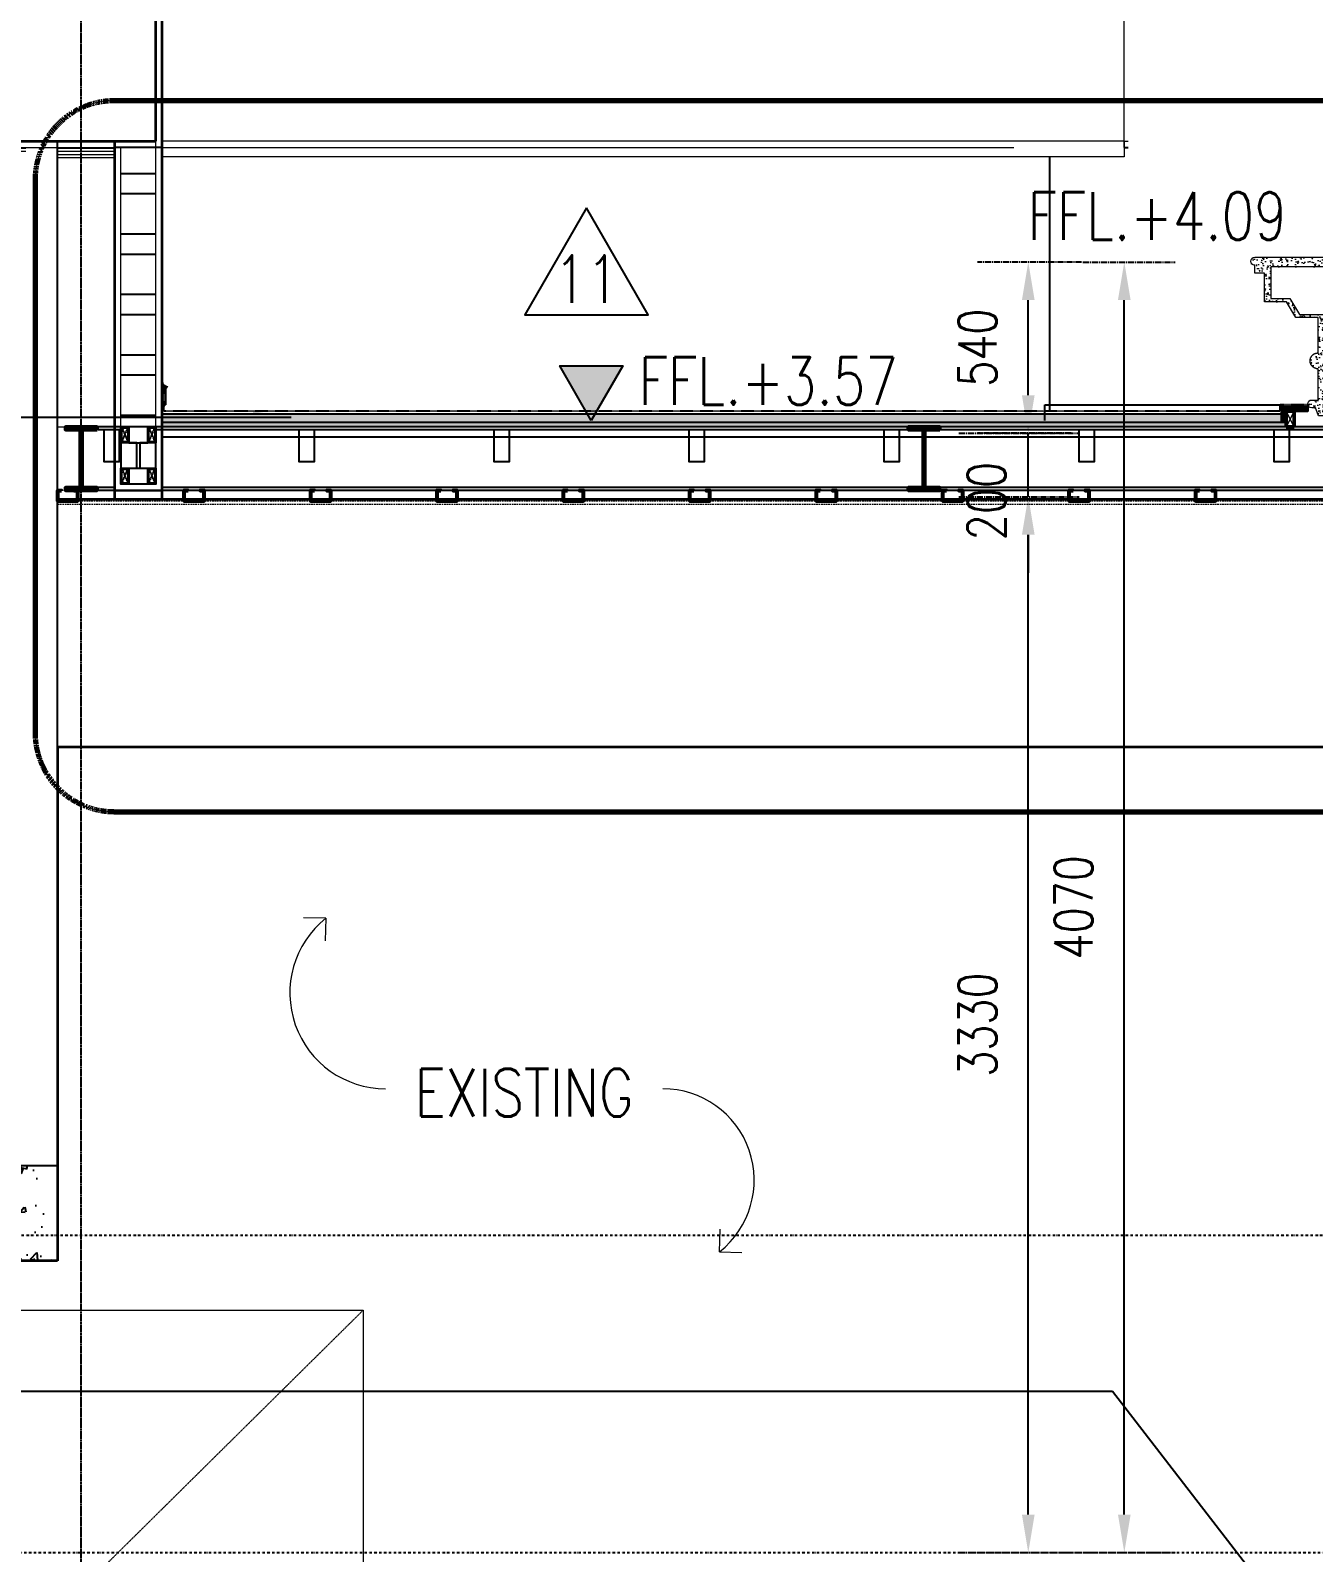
# Model space of a CAD drawing. Header units: millimetres. Extents: x -2196631 to 160, y -11674 to 51770.
# Drawn here: x -1057914 to -1053867, y 34152 to 38953 of the extents above; entities that cross this region are included whole.
import ezdxf
from ezdxf.enums import TextEntityAlignment as Align
from ezdxf.xclip import XClip

# ---------------------------------------------------------------- set-up
doc = ezdxf.new("R2010")
doc.units = ezdxf.units.MM
doc.set_wipeout_variables(frame=1)
for name, pattern in [('21 Xref BA201$0$_GRIDLINE', [11.2, 8, -0.6, 2, -0.6]), ('28 Xref BA305$0$_HIDDEN', [2.6, 2, -0.6]), ('_GRIDLINE', [11.2, 8, -0.6, 2, -0.6]), ('CENTER2', [28.575, 19.05, -3.175, 3.175, -3.175]), ('DASHDOTX2', [50.8, 25.4, -12.7, 0, -12.7]), ('DM1', [0.35, 0.05, -0.05, 0.2, -0.05]), ('HIDDEN', [0.375, 0.25, -0.125]), ('HIDDEN2', [0.1875, 0.125, -0.0625]), ('HIDDENX2', [19.05, 12.7, -6.35])]:
    doc.linetypes.add(name, pattern=pattern)
for name, color, linetype, lineweight in [('21 Xref BA201$0$A-DETL', 90, 'Continuous', 15), ('21 Xref BA201$0$A-FLOR-LEVL', 51, 'Continuous', 5), ('28 Xref BA305$0$A-DETL', 90, 'Continuous', 15), ('28 Xref BA305$0$A-FLOR', 192, 'Continuous', 9), ('28 Xref BA305$0$A-FLOR-MCUT', 51, 'Continuous', 25), ('28 Xref BA305$0$A-ROOF', 132, 'Continuous', 18), ('28 Xref BA305$0$A-WALL', 113, 'Continuous', 9), ('28 Xref BA305$0$S-BEAM', 12, 'Continuous', 18), ('A-ANNO-SYMB', 150, 'Continuous', 5), ('A-DETL', 90, 'Continuous', 15), ('A-DETL-GENF', 92, 'Continuous', 20), ('A-FLOR', 192, 'Continuous', 9), ('A-GLAZ-CWMG', 51, 'Continuous', 25), ('A-ROOF', 132, 'Continuous', 18), ('A-WALL', 113, 'Continuous', 9), ('G-ANNO-DIMS', 111, 'Continuous', 5), ('G-ANNO-TEXT', 231, 'Continuous', 5), ('S-BEAM', 12, 'Continuous', 18), ('S-GRID', 1, 'Continuous', 5)]:
    doc.layers.add(name, color=color, linetype=linetype, lineweight=lineweight)
for name, color, linetype in [('A WALL 1', 1, 'Continuous'), ('A WALL 2', 2, 'Continuous'), ('A WALL 3', 3, 'Continuous'), ('A WALL 6', 6, 'Continuous'), ('A WALL_HAT', 253, 'Continuous'), ('Level Spec', 3, 'Continuous'), ('S-Dim', 7, 'Continuous'), ('S-Stru_6', 6, 'Continuous'), ('S-T140', 4, 'Continuous'), ('TEXT 3', 3, 'Continuous'), ('TEXT 4', 4, 'Continuous'), ('Wall Number', 12, 'Continuous')]:
    doc.layers.add(name, color=color, linetype=linetype)
doc.styles.add('E100', font='ROMTH.shx', dxfattribs={"width": 0.85})
doc.styles.add('E175', font='ROMTH.shx', dxfattribs={"width": 0.85, "height": 4})
doc.styles.add('Romens', font='romans.shx', dxfattribs={"width": 0.8})
doc.styles.add('Tahoma_1', font='tahoma.ttf', dxfattribs={"height": 150})
doc.dimstyles.new('AA-50 mm', dxfattribs={"dimtxt": 120, "dimasz": 120, "dimexe": 160, "dimexo": 12, "dimgap": 100, "dimtad": 1, "dimdec": 0, "dimzin": 0, "dimdsep": 46, "dimtxsty": 'Romens', "dimcen": 0.3, "dimdle": 2, "dimclrd": 1, "dimclre": 1, "dimclrt": 3, "dimadec": 0, "dimazin": 0, "dimtfac": 1, "dimtdec": 0, "dimtix": 1, "dimtmove": 1, "dimatfit": 3, "dimfxl": 0, "dimtolj": 1, "dimtzin": 0, "dimarcsym": 0})
pattern_1 = [(50, (-137676.12, -1035137.26), (36.4369338, -3.1878171), [3.81, -41.91]), (355, (-137676.12, -1035137.26), (-7.0486843, 38.211369), [3.048, -33.5281168]), (100.4514447, (-137673.082, -1035137.527), (29.3882494, 35.0235504), [3.2380018, -35.6180489]), (46.1842, (-137676.12, -1035127.1), (54.2158082, -8.4084656), [5.715, -62.865]), (96.6355576, (-137671.6, -1035127.8), (47.4808268, 49.485225), [4.8570046, -53.4271216]), (351.184151, (-137676.12, -1035127.1), (47.4808268, 49.485225), [4.5719934, -50.2919464]), (21, (-137671.04, -1035129.64), (30.32287825, -20.45303964), [3.81, -41.91]), (326, (-137671.04, -1035129.64), (12.3604057, 36.8375932), [3.048, -33.528]), (71.451445, (-137668.51, -1035131.345), (42.68328386, 16.3845538), [3.2380018, -35.6179875]), (37.5, (-137676.119, -1035137.261), (0.61772065, 16.91100777), [0, -33.1216, 0, -34.036, 0, -33.655]), (7.5, (-137676.119, -1035137.26), (13.3639325, 20.03611496), [0, -19.4056, 0, -32.3596, 0, -12.827]), (327.5, (-137687.447, -1035137.261), (27.11811903, -1.1457488), [0, -12.7, 0, -39.624, 0, -52.578]), (317.5, (-137692.527, -1035137.26), (29.62583628, 5.0852982), [0, -16.51, 0, -26.3144, 0, -37.338])]

# ---------------------------------------------------------------- blocks, each defined once
blk = doc.blocks.new('28 Xref BA305$0$M_W-Wide Flange - SB1_W-600x300mm_-4762963-ZONE A_SECTION H')
at = {"layer": '28 Xref BA305$0$S-BEAM', "color": 50}
for p, q in [((-1103128.9, 5710), (-1102468.7, 5710)), ((-1103128.9, 5700), (-1102468.7, 5700)), ((-1102368.7, 5710), (-1101038.7, 5710)), ((-1102368.7, 5700), (-1101038.7, 5700)), ((-1100938.7, 5710), (-1100758.7, 5710)), ((-1100938.7, 5700), (-1100758.7, 5700))]:
    blk.add_line(p, q, dxfattribs=at)
blk = doc.blocks.new('FINISHING FLOOR - ( ELE - SEC )')
at = {"layer": 'Level Spec'}
h = blk.add_hatch(color=1, dxfattribs=at)
h.dxf.hatch_style = 1
h.paths.add_polyline_path([(0, 0), (-0.1992, 0.345), (0.1992, 0.345)])
at = {"layer": 'Level Spec', "color": 1}
blk.add_lwpolyline([(0, 0), (-0.1992, 0.345), (0.1992, 0.345)], close=True, dxfattribs=at)
at = {"layer": 'TEXT 3', "style": 'Romens', "width": 0.8}
blk.add_attdef('+XX.XXXMSL.', (0.2992, 0.1), '', height=0.3, dxfattribs=at)
at = {"layer": 'TEXT 4', "style": 'Romens', "width": 0.8}
blk.add_attdef('XXXXXX_X', (0.2992, 0.545), '', height=0.4, dxfattribs=at)
blk = doc.blocks.new('M_Nominal Cut Lumber-Section - 25 x 50mm Nominal-V52-ZONE A_SECTION H')
at = {"layer": 'A-DETL-GENF', "color": 252, "lineweight": 50}
for p, q in [((-1095089, 5235.4), (-1095114, 5235.4)), ((-1095114, 5235.4), (-1095114, 5185.4)), ((-1095089, 5185.4), (-1095089, 5235.4)), ((-1095114, 5185.4), (-1095089, 5185.4))]:
    blk.add_line(p, q, dxfattribs=at)
at = {"layer": 'A-DETL-GENF', "color": 252, "lineweight": 15}
for p, q in [((-1095089, 5235.4), (-1095114, 5185.4)), ((-1095089, 5185.4), (-1095114, 5235.4))]:
    blk.add_line(p, q, dxfattribs=at)
blk = doc.blocks.new('C Line')
at = {"layer": 'A-DETL-GENF', "color": 252, "lineweight": 50}
blk.add_lwpolyline([(-19, 33), (-31, 33), (-31, 1), (31, 1), (31, 33), (19, 33), (19, 34), (32, 34), (32, 0), (-32, 0), (-32, 34), (-19, 34)], close=True, dxfattribs=at)
blk = doc.blocks.new('6')
at = {"color": 3}
for p, q in [((-1078921.3, 7801.8), (-1078924.3, 7804.8)), ((-1078921.3, 7801.8), (-1078924.3, 7801.8)), ((-1078911.3, 7801.7), (-1078908.3, 7804.7)), ((-1078911.3, 7801.7), (-1078908.3, 7801.7))]:
    blk.add_line(p, q, dxfattribs=at)
at = {"color": 1}
blk.add_lwpolyline([(-1078908.3, 7807.3), (-1078924.3, 7807.3), (-1078924.4, 7787.3), (-1078908.4, 7787.3)], close=True, dxfattribs=at)
blk = doc.blocks.new('gt')
at = {"color": 3}
for p, q in [((-1078922.7, 8289.5), (-1078925.7, 8286.5)), ((-1078922.7, 8289.5), (-1078925.7, 8289.5)), ((-1078912.7, 8289.4), (-1078909.7, 8286.4)), ((-1078912.7, 8289.4), (-1078909.7, 8289.4))]:
    blk.add_line(p, q, dxfattribs=at)
at = {"color": 1}
blk.add_lwpolyline([(-1078909.6, 8311.7), (-1078925.6, 8311.7), (-1078925.7, 8281.7), (-1078909.7, 8281.6)], close=True, dxfattribs=at)
blk = doc.blocks.new('tku')
at = {"layer": 'A-ROOF'}
h = blk.add_hatch(dxfattribs=at)
h.set_pattern_fill('AR-CONC', color=8, scale=0.2, style=0)
h.set_pattern_definition(pattern_1)
h.paths.add_polyline_path([(-1078232.2, 8311.5), (-1078158.4, 8311.5), (-1078158.4, 8331.5), (-1078213.4, 8331.5), (-1078213.4, 8631.5), (-1078292.1, 8631.5), (-1078322.1, 8681.5), (-1078382.4, 8681.5), (-1078382.4, 8781.5), (-1078158.4, 8781.5), (-1078158.4, 8811.5), (-1078433.4, 8811.5), (-1078436.6, 8811.1), (-1078439.6, 8809.8), (-1078442.2, 8807.9), (-1078444.2, 8805.3), (-1078445.5, 8802.2), (-1078445.9, 8799), (-1078445.5, 8795.8), (-1078444.2, 8792.8), (-1078442.2, 8790.2), (-1078439.6, 8788.2), (-1078436.6, 8786.9), (-1078433.4, 8786.5), (-1078433.4, 8761.5), (-1078402.4, 8761.5), (-1078402.4, 8671.5), (-1078333.4, 8671.5), (-1078303.4, 8621.5), (-1078233.4, 8621.5), (-1078233.4, 8361.5), (-1078253.4, 8361.5), (-1078256.6, 8361.1), (-1078259.6, 8359.8), (-1078262.2, 8357.9), (-1078264.2, 8355.3), (-1078265.5, 8352.2), (-1078265.9, 8349), (-1078265.5, 8345.8), (-1078264.2, 8342.8), (-1078262.2, 8340.2), (-1078259.6, 8338.2), (-1078256.6, 8336.9), (-1078253.4, 8336.5), (-1078241.3, 8336.5)], flags=0)
h = blk.add_hatch(dxfattribs=at)
h.set_pattern_fill('AR-CONC', color=8, scale=0.2, style=0)
h.set_pattern_definition(pattern_1)
h.paths.add_polyline_path([(-1078233.5, 8461), (-1078229.3, 8461.3), (-1078225.3, 8462.4), (-1078221.5, 8464.2), (-1078218.1, 8466.6), (-1078215.1, 8469.5), (-1078213.4, 8472), (-1078213.4, 8497.8), (-1078215.1, 8500.3), (-1078218.1, 8503.3), (-1078221.8, 8505.8), (-1078225.3, 8507.4), (-1078229.3, 8508.5), (-1078233.5, 8508.9), (-1078237.6, 8508.5), (-1078241.7, 8507.4), (-1078245.4, 8505.6), (-1078248.9, 8503.3), (-1078251.8, 8500.3), (-1078254.2, 8496.9), (-1078256, 8493.1), (-1078257.1, 8488.9), (-1078257.4, 8484.9), (-1078257, 8480.8), (-1078255.9, 8476.6), (-1078254.2, 8473), (-1078251.8, 8469.5), (-1078248.9, 8466.6), (-1078245.4, 8464.2), (-1078241.7, 8462.4), (-1078237.6, 8461.3), (-1078236.3, 8461.2)], flags=0)
at = {"color": 3}
for p, q in [((-1078191.6, 8315.5), (-1078194.6, 8318.6)), ((-1078191.6, 8315.5), (-1078194.6, 8315.6)), ((-1078181.6, 8315.5), (-1078178.6, 8318.5)), ((-1078181.6, 8315.5), (-1078178.6, 8315.5)), ((-1078178.6, 8318.5), (-1078178.6, 8315.5))]:
    blk.add_line(p, q, dxfattribs=at)
at = {"color": 1}
blk.add_lwpolyline([(-1078178.7, 8331.5), (-1078194.7, 8331.5), (-1078194.8, 8311.5), (-1078178.8, 8311.5)], close=True, dxfattribs=at)
at = {"layer": 'A-DETL-GENF', "color": 4}
blk.add_lwpolyline([(-1078158.4, 8331.5), (-1078158.4, 8311.5), (-1078232.2, 8311.5), (-1078241.3, 8336.5), (-1078253.4, 8336.5, -1), (-1078253.4, 8361.5), (-1078233.4, 8361.5), (-1078233.4, 8459.9), (-1078234.2, 8459.9), (-1078235.2, 8460), (-1078236.2, 8460), (-1078237.2, 8460.2), (-1078238.1, 8460.3), (-1078239.1, 8460.5), (-1078240.1, 8460.8), (-1078241.1, 8461), (-1078242, 8461.4), (-1078242.9, 8461.7), (-1078243.9, 8462.1), (-1078244.8, 8462.5), (-1078245.6, 8463), (-1078246.5, 8463.5), (-1078247.4, 8464), (-1078248.2, 8464.6), (-1078249, 8465.2), (-1078249.8, 8465.8), (-1078250.5, 8466.5), (-1078251.2, 8467.2), (-1078251.9, 8467.9), (-1078252.6, 8468.6), (-1078253.2, 8469.4), (-1078253.8, 8470.2), (-1078254.4, 8471), (-1078254.9, 8471.9), (-1078255.5, 8472.7), (-1078255.9, 8473.6), (-1078256.4, 8474.5), (-1078256.8, 8475.4), (-1078257.1, 8476.4), (-1078257.4, 8477.3), (-1078257.7, 8478.3), (-1078258, 8479.2), (-1078258.2, 8480.2), (-1078258.3, 8481.2), (-1078258.5, 8482.2), (-1078258.6, 8483.2), (-1078258.6, 8484.2), (-1078258.6, 8485.2), (-1078258.6, 8486.2), (-1078258.5, 8487.2), (-1078258.4, 8488.2), (-1078258.3, 8489.2), (-1078258.1, 8490.1), (-1078257.8, 8491.1), (-1078257.6, 8492.1), (-1078257.3, 8493), (-1078256.9, 8494), (-1078256.5, 8494.9), (-1078256.1, 8495.8), (-1078255.7, 8496.7), (-1078255.2, 8497.6), (-1078254.7, 8498.4), (-1078254.1, 8499.3), (-1078253.5, 8500.1), (-1078252.9, 8500.8), (-1078252.2, 8501.6), (-1078251.6, 8502.3), (-1078250.8, 8503), (-1078250.1, 8503.7), (-1078249.3, 8504.4), (-1078248.6, 8505), (-1078247.7, 8505.6), (-1078246.9, 8506.1), (-1078246, 8506.6), (-1078245.2, 8507.1), (-1078244.3, 8507.5), (-1078243.4, 8507.9), (-1078242.4, 8508.3), (-1078241.5, 8508.6), (-1078240.5, 8508.9), (-1078239.6, 8509.2), (-1078238.6, 8509.4), (-1078237.6, 8509.6), (-1078236.6, 8509.7), (-1078235.6, 8509.8), (-1078234.6, 8509.9), (-1078233.4, 8509.9), (-1078233.4, 8621.5), (-1078303.4, 8621.5), (-1078333.4, 8671.5), (-1078402.4, 8671.5), (-1078402.4, 8761.5), (-1078433.4, 8761.5), (-1078433.4, 8786.5, -1), (-1078433.4, 8811.5), (-1078158.4, 8811.5), (-1078158.4, 8781.5), (-1078382.4, 8781.5), (-1078382.4, 8681.5), (-1078322.1, 8681.5), (-1078292.1, 8631.5), (-1078213.4, 8631.5), (-1078213.4, 8331.5)], format="xyb", close=True, dxfattribs=at)
blk.add_wipeout([(-1078195.5, 8801.5), (-1078177.5, 8801.4), (-1078177.6, 8781.4), (-1078195.6, 8781.5), (-1078195.6, 8801.5)])
at = {"color": 8}
blk.add_wipeout([(-1078195.5, 8331.5), (-1078177.5, 8331.5), (-1078177.6, 8311.5), (-1078195.6, 8311.6), (-1078195.6, 8331.5)], dxfattribs=at)
blk.add_lwpolyline([(-1078195.6, 8811.5), (-1078177.5, 8811.5), (-1078177.5, 8781.5), (-1078195.6, 8781.5)], close=True)
at = {"rotation": 180}
blk.add_blockref('6', (-2157103.1, 16118.8), dxfattribs=at)
at = {"color": 8}
blk.add_wipeout([(-1078195.6, 8811.5), (-1078177.5, 8811.5), (-1078177.5, 8781.5), (-1078195.6, 8781.5)], dxfattribs=at)
h = blk.add_hatch()
h.set_pattern_fill('ANSI33', color=8, scale=2, angle=315)
h.set_pattern_definition([(0, (382.266, 499.875), (3e-15, 12.7), []), (0, (388.616, 493.525), (3e-15, 12.7), [6.35, -3.175])])
h.paths.add_polyline_path([(-1078180.6, 8803.7), (-1078192.6, 8803.7), (-1078192.6, 8317.1), (-1078180.6, 8317.1)])
blk.add_lwpolyline([(-1078192.6, 8803.7), (-1078180.6, 8803.7), (-1078180.6, 8317.1), (-1078192.6, 8317.1)], close=True, dxfattribs=at)
blk.add_lwpolyline([(-1078192.6, 8803.6), (-1078180.6, 8803.6), (-1078180.6, 8317), (-1078192.6, 8317)], close=True)
at = {"xscale": -1, "rotation": 180}
blk.add_blockref('gt', (730.9, 17093.2), dxfattribs=at)
blk = doc.blocks.new('GRC 02')
at = {"color": 2}
blk.add_lwpolyline([(135, -123), (-54.2, -123), (-54.2, -135), (135, -135)], close=True, dxfattribs=at)
blk.add_blockref('tku', (1078158.4, -8811.5))
blk = doc.blocks.new('Terminate Bar')
at = {"layer": 'A WALL_HAT'}
h = blk.add_hatch(dxfattribs=at)
h.set_pattern_fill('ANSI37', color=253)
h.set_pattern_definition([(45, (788931.081, -1126564.1448), (-2.24506403, 2.24506403), []), (135, (788931.081, -1126564.1448), (-2.24506403, -2.24506403), [])])
h.paths.add_polyline_path([(12.1, 7.1, -0.414214), (-5, 24.1), (-5, 0), (5, 0)])
h = blk.add_hatch(dxfattribs=at)
h.set_pattern_fill('ANGLE', color=253)
h.set_pattern_definition([(0, (788931.081, -1126564.145), (0, 6.985), [5.08, -1.905]), (90, (788931.081, -1126564.145), (-6.985, 4e-16), [5.08, -1.905])])
h.paths.add_polyline_path([(5, -50), (0, -50), (0, -55, -0.414214)])
at = {"layer": 'A WALL 1'}
for p, q in [((5, 0), (-5, 0)), ((5, -50), (0, -50))]:
    blk.add_line(p, q, dxfattribs=at)
at = {"layer": 'A WALL 1', "color": 4}
blk.add_lwpolyline([(12.1, 7.1), (5, 0), (5, -50)], dxfattribs=at)
for centre, radius, start, end in [((12.1, 24.1), 17.1, 180, 270), ((5, -55), 5, 90, 180)]:
    blk.add_arc(centre, radius, start, end, dxfattribs=at)
blk = doc.blocks.new('Steel 25x50')
blk.add_wipeout([(12.5, 25), (12.5, -25), (-12.5, -25), (-12.5, 25.1)]).dxf.layer = 'A WALL 1'
at = {"color": 8, "linetype": 'HIDDENX2', "ltscale": 0.1}
for p, q in [((-9.3, 21.8), (9.3, -21.8)), ((-9.3, -21.8), (9.3, 21.8))]:
    blk.add_line(p, q, dxfattribs=at)
at = {"color": 2}
blk.add_lwpolyline([(-12.5, 25), (12.5, 25), (12.5, -25), (-12.5, -25)], close=True, dxfattribs=at)
at = {"color": 8}
blk.add_lwpolyline([(-9.3, 21.8), (9.3, 21.8), (9.3, -21.8), (-9.3, -21.8)], close=True, dxfattribs=at)
blk = doc.blocks.new('21 Xref BA201')
at = {"layer": '21 Xref BA201$0$A-DETL', "lineweight": 50}
blk.add_line((-1043785.7, 1850.4), (-1054714, 1850.4), dxfattribs=at)
at = {"layer": '21 Xref BA201$0$A-FLOR-LEVL', "color": 5, "linetype": '21 Xref BA201$0$_GRIDLINE', "lineweight": 20}
blk.add_line((-1071591.9, 1280.4), (-1038406.8, 1280.4), dxfattribs=at)
blk = doc.blocks.new('28 Xref BA305')
h = blk.add_hatch()
h.set_pattern_fill('AR-CONC', color=8)
h.paths.add_polyline_path([(-1057828.38761, 2500.44567), (-1060018.59264, 2500.44567), (-1060018.59264, 2200), (-1059099.49059, 2200), (-1059099.49059, 2200.44567), (-1058999.49059, 2200.44567), (-1057828.38761, 2200)])
at = {"layer": 'A WALL_HAT'}
h = blk.add_hatch(dxfattribs=at)
h.set_pattern_fill('ANSI32', color=253, scale=20, angle=315)
h.set_pattern_definition([(0, (-268562.32, -1121643.74), (4e-14, 190.5), []), (0, (-268498.82, -1121707.24), (4e-14, 190.5), [])])
h.paths.add_polyline_path([(-1057518.4005, 4821.40919), (-1057518.4005, 5711.96279), (-1057628.4005, 5711.96279), (-1057628.4005, 4821.40919)])
h.paths.add_polyline_path([(-1057518.4005, 9899.31533), (-1057628.4005, 9899.31533), (-1057628.4005, 6511.96279), (-1057518.4005, 6511.96279)])
h = blk.add_hatch(dxfattribs=at)
h.set_pattern_fill('WOOD_GLU-LAMBEAM', color=253, scale=5, pattern_type=2)
h.set_pattern_definition([(0, (-1053968.6636, 4880.4085), (0, 5), []), (315, (-1053968.6636, 4880.4085), (5, -1e-15), [7.07107, -7.07107]), (45, (-1053968.6636, 4880.4085), (5, 0), [7.07107, -7.07107])])
h.paths.add_polyline_path([(-1053968.66356, 4880.40846), (-1053885.2261, 4880.40846), (-1053885.2261, 4895.40846), (-1053968.66356, 4895.40846)])
h = blk.add_hatch(dxfattribs=at)
h.set_pattern_fill('WOOD_GLU-LAMBEAM', color=253, scale=5, angle=90, pattern_type=2)
h.set_pattern_definition([(90, (-1053953.6636, 4830.4085), (-5, 3e-16), []), (45, (-1053953.6636, 4830.4085), (1e-15, 5), [7.0711, -7.0711]), (135, (-1053953.6636, 4830.4085), (3e-16, 5), [7.0711, -7.0711])])
h.paths.add_polyline_path([(-1053968.66356, 4880.40846), (-1053953.66356, 4880.40846), (-1053953.66356, 4845.40846), (-1053968.66356, 4845.40846)])
h = blk.add_hatch(dxfattribs=at)
h.set_pattern_fill('WOOD_GLU-LAMBEAM', color=253, scale=5, pattern_type=2)
h.set_pattern_definition([(0, (-1053953.6636, 4830.4085), (0, 5), []), (315, (-1053953.6636, 4830.4085), (5, -1e-15), [7.071068, -7.071068]), (45, (-1053953.6636, 4830.4085), (5, 0), [7.071068, -7.071068])])
h.paths.add_polyline_path([(-1053953.66356, 4830.40846), (-1057498.4005, 4830.40846), (-1057498.4005, 4845.40846), (-1053953.66356, 4845.40846)])
at = {"color": 4, "linetype": 'HIDDEN2'}
blk.add_lwpolyline([(-1053885.2261, 4900.04313), (-1053973.66356, 4900.04313), (-1053973.66356, 4880.4151), (-1057493.4005, 4880.4151), (-1057493.4005, 4950.4151)], dxfattribs=at)
at = {"layer": '28 Xref BA305$0$A-DETL', "lineweight": 35}
for p, q in [((-1057518.35831, 5732), (-1057518.35831, 6532)), ((-1059178.38761, 5732), (-1057518.35831, 5732)), ((-1053778.65684, 3820.44567), (-1057828.38761, 3820.44567))]:
    blk.add_line(p, q, dxfattribs=at)
at = {"layer": '28 Xref BA305$0$A-DETL', "color": 2, "lineweight": 35}
for p, q in [((-1053778.69726, 4601.44567), (-1057828.38761, 4601.44567)), ((-1057828.38761, 3820.44567), (-1057828.38761, 2200))]:
    blk.add_line(p, q, dxfattribs=at)
at = {"layer": '28 Xref BA305$0$A-DETL', "color": 3, "lineweight": 35}
blk.add_line((-1057828.38761, 2200), (-1058999.49059, 2200), dxfattribs=at)
at = {"layer": '28 Xref BA305$0$A-DETL', "color": 8, "linetype": '28 Xref BA305$0$_HIDDEN', "lineweight": 9}
blk.add_line((-1056864.85574, 2044.44567), (-1058999.49059, -66.55433), dxfattribs=at)
at = {"layer": '28 Xref BA305$0$A-FLOR', "color": 2, "lineweight": 25}
for p, q in [((-1057828.38761, 2200), (-1057828.38761, 2400)), ((-1058999.49059, 2200), (-1057828.38761, 2200))]:
    blk.add_line(p, q, dxfattribs=at)
at = {"layer": '28 Xref BA305$0$A-FLOR-MCUT', "color": 3}
blk.add_line((-1057828.38761, 2500.44567), (-1060018.59264, 2500.44567), dxfattribs=at)
at = {"layer": '28 Xref BA305$0$A-ROOF'}
for p, q in [((-1054464.2283, 5732), (-1054464.2283, 6482)), ((-1054464.2283, 5732), (-1057498.35831, 5732)), ((-1054464.2283, 5732), (-1054464.2283, 5682)), ((-1054464.2283, 5682), (-1057498.35831, 5682))]:
    blk.add_line(p, q, dxfattribs=at)
at = {"layer": '28 Xref BA305$0$A-WALL', "color": 2, "lineweight": 25}
for p, q in [((-1057828.38761, 3820.44567), (-1057828.38761, 5732)), ((-1057828.38761, 2400), (-1057828.38761, 3820.44567))]:
    blk.add_line(p, q, dxfattribs=at)
at = {"layer": '28 Xref BA305$0$A-WALL', "color": 8, "lineweight": 18}
blk.add_line((-1054464.2283, 5732), (-1054451.7283, 5732), dxfattribs=at)
at = {"layer": '28 Xref BA305$0$A-WALL', "color": 2}
for p, q in [((-1058999.49059, 2044.44567), (-1056864.85574, 2044.44567)), ((-1056864.85574, 2044.44567), (-1056864.85574, -66.55433))]:
    blk.add_line(p, q, dxfattribs=at)
at = {"layer": 'A WALL 1'}
for p, q in [((-1054714.27049, 4900.40846), (-1053973.66356, 4900.40846)), ((-1054714.27049, 4850.40846), (-1054714.27049, 4900.40846)), ((-1053727.8265, 4830.40919), (-1057701.03275, 4830.40919)), ((-1057628.4005, 4821.40919), (-1057701.03275, 4821.40919)), ((-1053727.8265, 4821.40919), (-1057518.4005, 4821.40919)), ((-1057648.40049, 4639.40919), (-1057701.03275, 4639.40919)), ((-1053727.8265, 4630.40919), (-1057701.03275, 4630.40919)), ((-1053727.8265, 4639.40919), (-1057498.40049, 4639.40919))]:
    blk.add_line(p, q, dxfattribs=at)
for points in [[(-1057632.6752, 4821.40919), (-1057682.6752, 4821.40919), (-1057682.6752, 4721.40919), (-1057632.6752, 4721.40919)], [(-1057017.67522, 4821.40919), (-1057067.67522, 4821.40919), (-1057067.67522, 4721.40919), (-1057017.67522, 4721.40919)], [(-1056402.67524, 4821.40919), (-1056452.67524, 4821.40919), (-1056452.67524, 4721.40919), (-1056402.67524, 4721.40919)], [(-1055787.67527, 4821.40919), (-1055837.67527, 4821.40919), (-1055837.67527, 4721.40919), (-1055787.67527, 4721.40919)], [(-1055172.67529, 4821.40919), (-1055222.67529, 4821.40919), (-1055222.67529, 4721.40919), (-1055172.67529, 4721.40919)], [(-1054557.67531, 4821.40919), (-1054607.67531, 4821.40919), (-1054607.67531, 4721.40919), (-1054557.67531, 4721.40919)], [(-1053942.67533, 4821.40919), (-1053992.67533, 4821.40919), (-1053992.67533, 4721.40919), (-1053942.67533, 4721.40919)]]:
    blk.add_lwpolyline(points, close=True, dxfattribs=at)
at = {"layer": 'A WALL 2'}
for points in [[(-1053968.66356, 4880.40846), (-1053885.2261, 4880.40846), (-1053885.2261, 4895.40846), (-1053968.66356, 4895.40846)], [(-1053968.66356, 4880.40846), (-1053953.66356, 4880.40846), (-1053953.66356, 4845.40846), (-1053968.66356, 4845.40846)], [(-1053953.66356, 4830.40846), (-1057498.4005, 4830.40846), (-1057498.4005, 4845.40846), (-1053953.66356, 4845.40846)]]:
    blk.add_lwpolyline(points, close=True, dxfattribs=at)
at = {"layer": 'A WALL 3'}
blk.add_lwpolyline([(-1057648.40049, 4630.40816), (-1057498.40049, 4630.40816), (-1057498.4005, 5711.96279), (-1057648.4005, 5711.96279)], close=True, dxfattribs=at)
at = {"layer": 'A-DETL'}
for p, q in [((-1057498.4005, 4855.40846), (-1057498.4005, 4845.40846)), ((-1057498.4005, 4845.40846), (-1057498.4005, 4830.40846))]:
    blk.add_line(p, q, dxfattribs=at)
at = {"layer": 'A-FLOR', "color": 1}
blk.add_line((-1057828.4298, 4830.40846), (-1057745.57972, 4830.40846), dxfattribs=at)
at = {"layer": 'A-GLAZ-CWMG', "color": 8}
blk.add_line((-1054464.27049, 5711.96279), (-1054451.77049, 5711.96279), dxfattribs=at)
at = {"layer": 'A-ROOF', "color": 8}
blk.add_line((-1054464.27049, 5711.96279), (-1054464.27049, 6311.96279), dxfattribs=at)
at = {"layer": 'A-WALL', "color": 6}
for p, q in [((-1057498.4005, 5711.96279), (-1057498.4005, 8912.99392)), ((-1059178.4298, 5711.96279), (-1057498.4005, 5711.96279))]:
    blk.add_line(p, q, dxfattribs=at)
at = {"layer": 'A-WALL', "color": 8}
for p, q in [((-1057518.4005, 5711.96279), (-1057518.4005, 6511.96279)), ((-1057628.4005, 4780.40919), (-1057628.4005, 5711.96279)), ((-1057518.4005, 4780.40919), (-1057518.4005, 5711.96279))]:
    blk.add_line(p, q, dxfattribs=at)
at = {"layer": 'A-WALL', "color": 8, "linetype": 'HIDDENX2', "ltscale": 0.4}
blk.add_lwpolyline([(-1053777.32798, 4596.40919), (-1057828.4298, 4596.40919), (-1057828.4298, 4586.40919), (-1053777.32798, 4586.40919)], close=True, dxfattribs=at)
at = {"layer": 'S-BEAM', "color": 252}
for p, q in [((-1057828.4298, 5689.96279), (-1057648.4005, 5689.96279)), ((-1057828.4298, 5679.96279), (-1057648.4005, 5679.96279))]:
    blk.add_line(p, q, dxfattribs=at)
at = {"layer": 'S-BEAM', "color": 4, "lineweight": 50}
for points in [[(-1057703.54633, 4821.40919), (-1057750.5244, 4821.40919), (-1057750.5244, 4639.40919), (-1057703.54633, 4639.40919), (-1057703.54633, 4630.40919), (-1057803.54633, 4630.40919), (-1057803.54633, 4639.40919), (-1057756.54989, 4639.40919), (-1057756.54989, 4821.40919), (-1057803.54633, 4821.40919), (-1057803.54633, 4830.40919), (-1057703.54633, 4830.40919)], [(-1055045.75539, 4821.40919), (-1055092.73346, 4821.40919), (-1055092.73346, 4639.40919), (-1055045.75539, 4639.40919), (-1055045.75539, 4630.40919), (-1055145.75539, 4630.40919), (-1055145.75539, 4639.40919), (-1055098.75895, 4639.40919), (-1055098.75895, 4821.40919), (-1055145.75539, 4821.40919), (-1055145.75539, 4830.40919), (-1055045.75539, 4830.40919)]]:
    blk.add_lwpolyline(points, close=True, dxfattribs=at)
at = {"color": 50, "lineweight": 18}
blk.add_blockref('28 Xref BA305$0$M_W-Wide Flange - SB1_W-600x300mm_-4762963-ZONE A_SECTION H', (43110.32562, 0), dxfattribs=at)
ref = blk.add_blockref('21 Xref BA201', (-2098199.96088, 0), dxfattribs=dict(xscale=-1))
XClip(ref).set_block_clipping_path([(-1046821.273182428, 4540.44887487), (-1060440.5084648631, 4550.4456720384), (-1060440.5084648631, 1300.4456720384), (-1056445.9646267691, 1280.4456719445), (-1056421.290457831, 1850.4456720384), (-1046821.3171875631, 1850.4456720384)])
at = {"layer": 'A WALL 1'}
for name, p in [('Terminate Bar', (-1057493.4005, 4950.4151)), ('C Line', (-1057796.4298, 4596.40919)), ('C Line', (-1057397.71962, 4596.40919)), ('C Line', (-1056999.00943, 4596.40919)), ('C Line', (-1056600.29925, 4596.40919)), ('C Line', (-1056201.58907, 4596.40919)), ('C Line', (-1055802.87889, 4596.40919)), ('C Line', (-1055404.1687, 4596.40919)), ('C Line', (-1055005.45852, 4596.40919)), ('C Line', (-1054606.74834, 4596.40919)), ('C Line', (-1054208.03816, 4596.40919))]:
    blk.add_blockref(name, p, dxfattribs=at)
at = {"layer": 'A-DETL-GENF'}
blk.add_blockref('M_Nominal Cut Lumber-Section - 25 x 50mm Nominal-V52-ZONE A_SECTION H', (41160.29068, -355.03721), dxfattribs=at)
at = {"layer": 'Level Spec'}
ref = blk.add_blockref('FINISHING FLOOR - ( ELE - SEC )', (-1053719.34326, 5370.40269), dxfattribs=dict(at, xscale=500, yscale=500, zscale=500))
ref.add_attrib('+XX.XXXMSL.', 'FFL.+4.09', (-1054769.34321, 5420.40269), dxfattribs={"layer": 'TEXT 3', "height": 150, "style": 'Romens', "width": 0.8})
ref = blk.add_blockref('FINISHING FLOOR - ( ELE - SEC )', (-1056144.99995, 4850.44576), dxfattribs=dict(at, xscale=500, yscale=500, zscale=500))
ref.add_attrib('+XX.XXXMSL.', 'FFL.+3.57', (-1055995.40703, 4900.44576), dxfattribs={"layer": 'TEXT 3', "height": 150, "style": 'Romens', "width": 0.8})
at = {"color": 10, "linetype": 'Continuous', "style": 'E175', "width": 0.85}
blk.add_attdef('POOL_SIDE_ELEVATION', (-1089924.93658, -4582.55958), '', height=320, dxfattribs=at)
at = {"color": 6, "linetype": 'Continuous', "style": 'E100', "width": 0.85}
blk.add_attdef('SCALE', text='', height=160, dxfattribs=at).set_placement((-1092437.31517, -4942.55958), align=Align.RIGHT)
at = {"layer": 'S-Dim', "color": 8, "linetype": 'DASHDOTX2', "ltscale": 0.3}
for p, q in [((-1048024.83878, 2280.40962), (-1061913.74032, 2280.40846)), ((-1061876.40324, 1280.44567), (-1030192.61287, 1280.44567))]:
    blk.add_line(p, q, dxfattribs=at)
for p in [(-1057615.90024, 4805.40799), (-1057530.90024, 4805.40799), (-1057615.90024, 4675.40926), (-1057530.90024, 4675.40926)]:
    blk.add_blockref('Steel 25x50', p)
at = {"layer": 'S-Dim'}
blk.add_blockref('GRC 02', (-1053777.97748, 5365.40269), dxfattribs=at)
h = blk.add_hatch()
h.set_pattern_fill('BATTINSUL', color=253, scale=22, pattern_type=2)
h.set_pattern_definition([(74.835217, (-1053849.9291, 4866.4889), (73.50443917, 273.46000001), [2.442, -306.641054]), (292.898746, (-1053849.3461, 4861.5587), (22.05133175, -49.72), [5.6276, -183.27942]), (345.935365, (-1053851.8842, 4848.6007), (102.90621484, -24.86), [1.78794, -202.807363]), (14.064635, (-1053850.1491, 4848.1651), (95.55577093, 24.86), [1.78794, -202.807363]), (285.164783, (-1053851.0071, 4868.8451), (7.35044392, -24.86), [2.442, -306.641054]), (25.008945, (-1053849.2933, 4868.8451), (51.45310742, 24.86), [3.1108, -232.105535]), (52.448676, (-1053848.4155, 4848.6007), (36.7522196, 49.72), [3.0228, -153.76175]), (307.551324, (-1053853.7269, 4850.9965), (58.80355134, -74.58), [3.0228, -153.76175]), (83.812523, (-1053853.72691, 4850.9965), (29.40177567, 273.460000006), [5.4098, -744.760282]), (67.101254, (-1053853.1481, 4856.3755), (51.45310742, 124.3), [5.6276, -183.27942]), (334.991055, (-1053853.8253, 4870.1651), (161.70976618, -74.58), [3.11168, -232.104655]), (276.136733, (-1053847.1527, 4856.3755), (22.05133175, -198.88), [5.4098, -269.626263]), (83.254994, (-1053850.9543, 4861.5587), (7.3504439, 74.58), [4.9654, -120.200914]), (276.745006, (-1053849.9291, 4866.4889), (7.3504439, -49.72), [4.9654, -120.200914])])
h.paths.add_polyline_path([(-1057498.40049, 4845.41509), (-1053968.66356, 4845.4151), (-1053968.66356, 4870.4151), (-1057498.40049, 4870.41509)])
blk.add_lwpolyline([(-1053885.2261, 4900.40846), (-1053885.2261, 4880.40846)])
at = {"color": 6}
blk.add_lwpolyline([(-1057498.40049, 4845.41509), (-1053968.66356, 4845.4151), (-1053968.66356, 4870.4151), (-1057498.40049, 4870.41509)], close=True, dxfattribs=at)
at = {"color": 8}
blk.add_lwpolyline([(-1053753.99592, 4798.44567), (-1057495.15831, 4798.44567)], dxfattribs=at)
at = {"layer": '28 Xref BA305$0$A-WALL', "color": 8, "lineweight": 35}
for p, q in [((-1057498.35831, 4601.44567), (-1057498.35831, 9900)), ((-1057648.35831, 5732), (-1057648.35831, 4601.44567))]:
    blk.add_line(p, q, dxfattribs=at)
at = {"layer": 'A WALL 6'}
for points in [[(-1057603.4005, 4780.40799), (-1057543.4005, 4780.40799), (-1057543.4005, 4830.40799), (-1057603.4005, 4830.40799)], [(-1057578.4005, 4780.40799), (-1057628.4005, 4780.40799), (-1057628.4005, 4700.40926), (-1057578.4005, 4700.40926)], [(-1057518.4005, 4780.40799), (-1057568.4005, 4780.40799), (-1057568.4005, 4700.40926), (-1057518.4005, 4700.40926)], [(-1057603.4005, 4700.40926), (-1057543.4005, 4700.40926), (-1057543.4005, 4650.40926), (-1057603.4005, 4650.40926)]]:
    blk.add_lwpolyline(points, close=True, dxfattribs=at)
blk = doc.blocks.new('WALL FINISHING 2')
at = {"layer": 'Wall Number'}
blk.add_lwpolyline([(0, 0), (-0.3897, -0.675), (0.3897, -0.675)], close=True, dxfattribs=at)
at = {"layer": 'Wall Number', "color": 3, "style": 'Romens', "width": 0.8}
blk.add_attdef('WALL', text='', height=0.3, dxfattribs=at).set_placement((0, -0.45), align=Align.MIDDLE_CENTER)
blk = doc.blocks.new('A$C24C77752')
at = {"layer": 'G-ANNO-TEXT', "color": 6, "lineweight": 15}
for p, q in [((113.3, 1113.8), (42.6, 1115.7)), ((113.3, 1113.8), (111.3, 1043.1)), ((1355.1, 62.1), (1357.2, 132.8)), ((1355.1, 62.1), (1425.8, 60.1))]:
    blk.add_line(p, q, dxfattribs=at)
for centre, radius, start, end in [((301.9, 878), 301.9, 128.6638, 270), ((1176.4, 288), 288, 308.3503, 90)]:
    blk.add_arc(centre, radius, start, end, dxfattribs=at)
at = {"layer": 'TEXT 3', "insert": (393.9, 638.6), "char_height": 150, "width": 4240.389, "attachment_point": 1, "style": 'Romens'}
blk.add_mtext('EXISTING', dxfattribs=at)
blk = doc.blocks.new('*D344')
at = {"color": 1, "linetype": 'CENTER2', "lineweight": -2, "transparency": 16777216}
for p, q in [((-1054986, 37482.1), (-1054607, 37482.1)), ((-1054986, 34152.1), (-1054607, 34152.1))]:
    blk.add_line(p, q, dxfattribs=at)
at = {"color": 1, "lineweight": -2, "transparency": 16777216}
blk.add_line((-1054767, 34272.1), (-1054767, 37362.1), dxfattribs=at)
at = {"color": 1, "transparency": 16777216}
for points in [[(-1054787, 37362.1), (-1054747, 37362.1), (-1054767, 37482.1)], [(-1054787, 34272.1), (-1054747, 34272.1), (-1054767, 34152.1)]]:
    blk.add_solid(points, dxfattribs=at)
at = {"layer": 'Defpoints', "color": 0, "transparency": 16777216}
for p in [(-1054998, 37482.1), (-1054767, 37482.1), (-1054998, 34152.1)]:
    blk.add_point(p, dxfattribs=at)
at = {"color": 3, "transparency": 16777216, "insert": (-1054927, 35817.1), "char_height": 120, "attachment_point": 5, "rotation": 90, "style": 'Romens'}
blk.add_mtext('\\A1;3330', dxfattribs=at)
blk = doc.blocks.new('*D345')
at = {"color": 1, "lineweight": -2, "transparency": 16777216}
for p, q in [((-1054767, 37802.1), (-1054767, 37922.1)), ((-1054767, 37482.1), (-1054767, 37682.1)), ((-1054767, 37362.1), (-1054767, 37242.1))]:
    blk.add_line(p, q, dxfattribs=at)
at = {"color": 1, "linetype": 'CENTER2', "lineweight": -2, "transparency": 16777216}
for p, q in [((-1054986, 37682.1), (-1054607, 37682.1)), ((-1054986, 37482.1), (-1054607, 37482.1))]:
    blk.add_line(p, q, dxfattribs=at)
at = {"color": 1, "transparency": 16777216}
for points in [[(-1054787, 37802.1), (-1054747, 37802.1), (-1054767, 37682.1)], [(-1054787, 37362.1), (-1054747, 37362.1), (-1054767, 37482.1)]]:
    blk.add_solid(points, dxfattribs=at)
at = {"layer": 'Defpoints', "color": 0, "transparency": 16777216}
for p in [(-1054998, 37682.1), (-1054767, 37682.1), (-1054998, 37482.1)]:
    blk.add_point(p, dxfattribs=at)
at = {"color": 3, "transparency": 16777216, "insert": (-1054898.5, 37468.1), "char_height": 120, "attachment_point": 5, "rotation": 90, "style": 'Romens'}
blk.add_mtext('\\A1;200', dxfattribs=at)
blk = doc.blocks.new('*D337')
at = {"color": 1, "linetype": 'CENTER2', "lineweight": -2, "transparency": 16777216}
for p, q in [((-1054599, 38222.1), (-1054927, 38222.1)), ((-1054632, 37682.1), (-1054927, 37682.1))]:
    blk.add_line(p, q, dxfattribs=at)
at = {"color": 1, "lineweight": -2, "transparency": 16777216}
blk.add_line((-1054767, 37802.1), (-1054767, 38102.1), dxfattribs=at)
at = {"color": 1, "transparency": 16777216}
for points in [[(-1054787, 38102.1), (-1054747, 38102.1), (-1054767, 38222.1)], [(-1054787, 37802.1), (-1054747, 37802.1), (-1054767, 37682.1)]]:
    blk.add_solid(points, dxfattribs=at)
at = {"layer": 'Defpoints', "color": 0, "transparency": 16777216}
for p in [(-1054767, 38222.1), (-1054587, 38222.1), (-1054620, 37682.1)]:
    blk.add_point(p, dxfattribs=at)
at = {"color": 3, "transparency": 16777216, "insert": (-1054927, 37952.1), "char_height": 120, "attachment_point": 5, "rotation": 90, "style": 'Romens'}
blk.add_mtext('\\A1;540', dxfattribs=at)
blk = doc.blocks.new('*D338')
at = {"color": 1, "linetype": 'CENTER2', "lineweight": -2, "transparency": 16777216}
for p, q in [((-1054595, 38222.1), (-1054304.2, 38222.1)), ((-1054595, 34152.1), (-1054304.2, 34152.1))]:
    blk.add_line(p, q, dxfattribs=at)
at = {"color": 1, "lineweight": -2, "transparency": 16777216}
blk.add_line((-1054464.2, 34272.1), (-1054464.2, 38102.1), dxfattribs=at)
at = {"color": 1, "transparency": 16777216}
for points in [[(-1054484.2, 38102.1), (-1054444.2, 38102.1), (-1054464.2, 38222.1)], [(-1054484.2, 34272.1), (-1054444.2, 34272.1), (-1054464.2, 34152.1)]]:
    blk.add_solid(points, dxfattribs=at)
at = {"layer": 'Defpoints', "color": 0, "transparency": 16777216}
for p in [(-1054607, 38222.1), (-1054464.2, 38222.1), (-1054607, 34152.1)]:
    blk.add_point(p, dxfattribs=at)
at = {"color": 3, "transparency": 16777216, "insert": (-1054624.2, 36187.1), "char_height": 120, "attachment_point": 5, "rotation": 90, "style": 'Romens'}
blk.add_mtext('\\A1;4070', dxfattribs=at)
blk = doc.blocks.new('Structural Framing 1 - Structural Framing 1-4458112-ZONE A_SECTION F')
at = {"layer": 'S-BEAM', "lineweight": 18}
blk.add_hatch(color=50, dxfattribs=at).paths.add_polyline_path([(-1093664.7, 6132), (-1093664.7, 6138), (-1093710.7, 6138), (-1093710.7, 6326), (-1093664.7, 6326), (-1093664.7, 6332), (-1093764.7, 6332), (-1093764.7, 6326), (-1093718.7, 6326), (-1093718.7, 6138), (-1093764.7, 6138), (-1093764.7, 6132)], flags=0)
at = {"layer": 'S-BEAM', "lineweight": 50}
for p, q in [((-1093664.7, 6332), (-1093764.7, 6332)), ((-1093764.7, 6332), (-1093764.7, 6326)), ((-1093764.7, 6326), (-1093718.7, 6326)), ((-1093718.7, 6326), (-1093718.7, 6138)), ((-1093710.7, 6138), (-1093710.7, 6326)), ((-1093710.7, 6326), (-1093664.7, 6326)), ((-1093664.7, 6326), (-1093664.7, 6332)), ((-1093718.7, 6138), (-1093764.7, 6138)), ((-1093764.7, 6138), (-1093764.7, 6132)), ((-1093764.7, 6132), (-1093664.7, 6132)), ((-1093664.7, 6138), (-1093710.7, 6138)), ((-1093664.7, 6132), (-1093664.7, 6138))]:
    blk.add_line(p, q, dxfattribs=at)
blk = doc.blocks.new('Spot Elevations - ELEVATION-134755-ENLARGED SECTION_STAIR STB-1')
at = {"layer": 'G-ANNO-DIMS'}
blk.add_hatch(color=256, dxfattribs=at).paths.add_polyline_path([(-1086668, 1912.9), (-1086593, 1912.9), (-1086630.5, 1850.4)], flags=0)
at = {"layer": 'G-ANNO-DIMS', "lineweight": 18}
for p, q in [((-1086630.5, 1850.4), (-1086668, 1912.9)), ((-1086668, 1912.9), (-1086593, 1912.9)), ((-1086630.5, 1850.4), (-1086593, 1912.9)), ((-1086668, 1850.4), (-1086593, 1850.4))]:
    blk.add_line(p, q, dxfattribs=at)
blk = doc.blocks.new('A$C0CEE09EF')
at = {"layer": 'S-Dim', "color": 3}
blk.add_lwpolyline([(4665.7, 897), (4665.7, 697), (149.4, 697), (149.4, 897)], close=True, dxfattribs=at)
at = {"layer": 'S-Dim', "color": 2}
for points in [[(3920.5, 485), (4070.5, 485), (4070.5, 497), (3920.5, 497)], [(3920.5, 250), (4070.5, 250), (4070.5, 262), (3920.5, 262)]]:
    blk.add_lwpolyline(points, close=True, dxfattribs=at)
at = {"layer": 'S-Stru_6'}
blk.add_lwpolyline([(3992.5, 104.2), (3992.5, 241), (3933, 241), (3933, 250), (4058, 250), (4058, 241), (3998.5, 241), (3998.5, 104.2)], dxfattribs=at)
at = {"layer": 'S-T140'}
for p, q in [((3920.5, 262), (3920.5, 485)), ((3930.5, 262), (3930.5, 485)), ((4060.5, 485), (4060.5, 262)), ((4070.5, 485), (4070.5, 262))]:
    blk.add_line(p, q, dxfattribs=at)
at = {"layer": 'G-ANNO-DIMS', "lineweight": 18}
blk.add_blockref('Spot Elevations - ELEVATION-134755-ENLARGED SECTION_STAIR STB-1', (1090641.3, -943.4), dxfattribs=at)
at = {"layer": 'S-BEAM', "color": 7, "lineweight": 18, "true_color": 0xffffff}
blk.add_blockref('Structural Framing 1 - Structural Framing 1-4458112-ZONE A_SECTION F', (1097710.2, -5635), dxfattribs=at)
at = {"layer": 'G-ANNO-DIMS', "lineweight": 20, "insert": (4125.3, 1011.5), "char_height": 105, "width": 742.895, "attachment_point": 1, "line_spacing_factor": 0.994306, "style": 'Tahoma_1'}
blk.add_mtext('SSL +5.132', dxfattribs=at)
blk = doc.blocks.new('*D625')
at = {"color": 1, "linetype": 'DM1', "lineweight": -2, "transparency": 16777216}
for p, q in [((-2, 37761.4), (160, 37761.4)), ((-2, 34172.1), (160, 34172.1))]:
    blk.add_line(p, q, dxfattribs=at)
at = {"color": 1, "lineweight": -2, "transparency": 16777216}
blk.add_line((0, 37641.4), (0, 34292.1), dxfattribs=at)
at = {"color": 1, "transparency": 16777216}
for points in [[(-20, 37641.4), (20, 37641.4), (0, 37761.4)], [(-20, 34292.1), (20, 34292.1), (0, 34172.1)]]:
    blk.add_solid(points, dxfattribs=at)
at = {"layer": 'Defpoints', "color": 0, "transparency": 16777216}
for p in [(-1100938.7, 37761.4), (-1100938.7, 34172.1), (0, 34172.1)]:
    blk.add_point(p, dxfattribs=at)
at = {"color": 3, "transparency": 16777216, "insert": (-160, 35966.7), "char_height": 120, "attachment_point": 5, "rotation": 90, "style": 'Romens'}
blk.add_mtext('\\A1;3589', dxfattribs=at)

msp = doc.modelspace()

# ---------------------------------------------------------------- block references
msp.add_blockref('28 Xref BA305', (0, 32871.6594))

# ---------------------------------------------------------------- next in the draw order: linework, layer by layer
msp.add_lwpolyline([(-1054699.87, 38553.6594), (-1054699.87, 37752.0745)])
at = {"layer": 'A-ANNO-SYMB', "color": 2, "linetype": 'HIDDEN', "lineweight": 70, "ltscale": 6}
msp.add_lwpolyline([(-1057899.3555, 38480.6274), (-1057899.3555, 36738.7307, 0.414213562), (-1057649.3555, 36488.7307), (-1051438.8838, 36488.7307, 0.414213562), (-1051188.8838, 36738.7307), (-1051188.8838, 38480.6274, 0.414213562), (-1051438.8838, 38730.6274), (-1057649.3555, 38730.6274, 0.414213562)], format="xyb", close=True, dxfattribs=at)
at = {"layer": 'A-WALL', "color": 8}
msp.add_line((-1058759.1254, 38583.6222), (-1054812.0582, 38583.6222), dxfattribs=at)
at = {"layer": 'S-GRID', "color": 8, "linetype": '_GRIDLINE', "lineweight": 25, "ltscale": 3}
msp.add_line((-1057754.3703, 31352.3316), (-1057754.3703, 39426.3793), dxfattribs=at)

# ---------------------------------------------------------------- next in the draw order: block references
for name, p in [('A$C0CEE09EF', (-1054613.7014, 38386.7969)), ('A$C24C77752', (-1057095.7517, 35038.7288))]:
    msp.add_blockref(name, p)
at = {"layer": 'Wall Number', "xscale": 500, "yscale": 500, "zscale": 500}
msp.add_blockref('WALL FINISHING 2', (-1056160.1981, 38393.1594), dxfattribs=at).add_auto_attribs({'WALL': '11'})

# ---------------------------------------------------------------- next in the draw order: dimensions: what is measured, and where the dimension line sits
for base, p1, p2, picture, middle in [((-1054767, 38222.105), (-1054620, 37682.105), (-1054587, 38222.105), '*D337', (-1054927, 37952.105)), ((-1054464.225, 38222.105), (-1054607, 34152.105), (-1054607, 38222.105), '*D338', (-1054624.225, 36187.105)), ((-1054767, 37482.105), (-1054998, 34152.105), (-1054998, 37482.105), '*D344', (-1054927, 35817.105))]:
    dim = msp.add_linear_dim(base=base, p1=p1, p2=p2, angle=90, dimstyle='AA-50 mm')
    dim.commit()
    dim.dimension.update_dxf_attribs({"geometry": picture, "text_midpoint": middle})
dim = msp.add_linear_dim(base=(-1054767, 37682.105), p1=(-1054998, 37482.105), p2=(-1054998, 37682.105), angle=90, dimstyle='AA-50 mm')
dim.commit()
dim.dimension.update_dxf_attribs({"geometry": '*D345', "text_midpoint": (-1054738.5065, 37468.0686), "dimtype": 160})
dim = msp.add_linear_dim(base=(0, 34172.105), p1=(-1100938.7079, 37761.3818), p2=(-1100938.7079, 34172.105), angle=90, dimstyle='AA-50 mm', override={"dimfxl": 2, "dimfxlon": 1})
dim.commit()
dim.dimension.update_dxf_attribs({"geometry": '*D625', "text_midpoint": (-160, 35966.7434)})

# ---------------------------------------------------------------- next in the draw order: leaders
for points in [[(-1057091.8101, 37731.8683), (-1061335.4284, 37732.183)], [(-1053278, 33075.0678), (-1054501.4537, 34660.452), (-1061112, 34660.452)]]:
    msp.add_leader(points, dimstyle='AA-50 mm', override={"dimgap": 100, "dimtad": 0})

doc.saveas('drawing.dxf')
